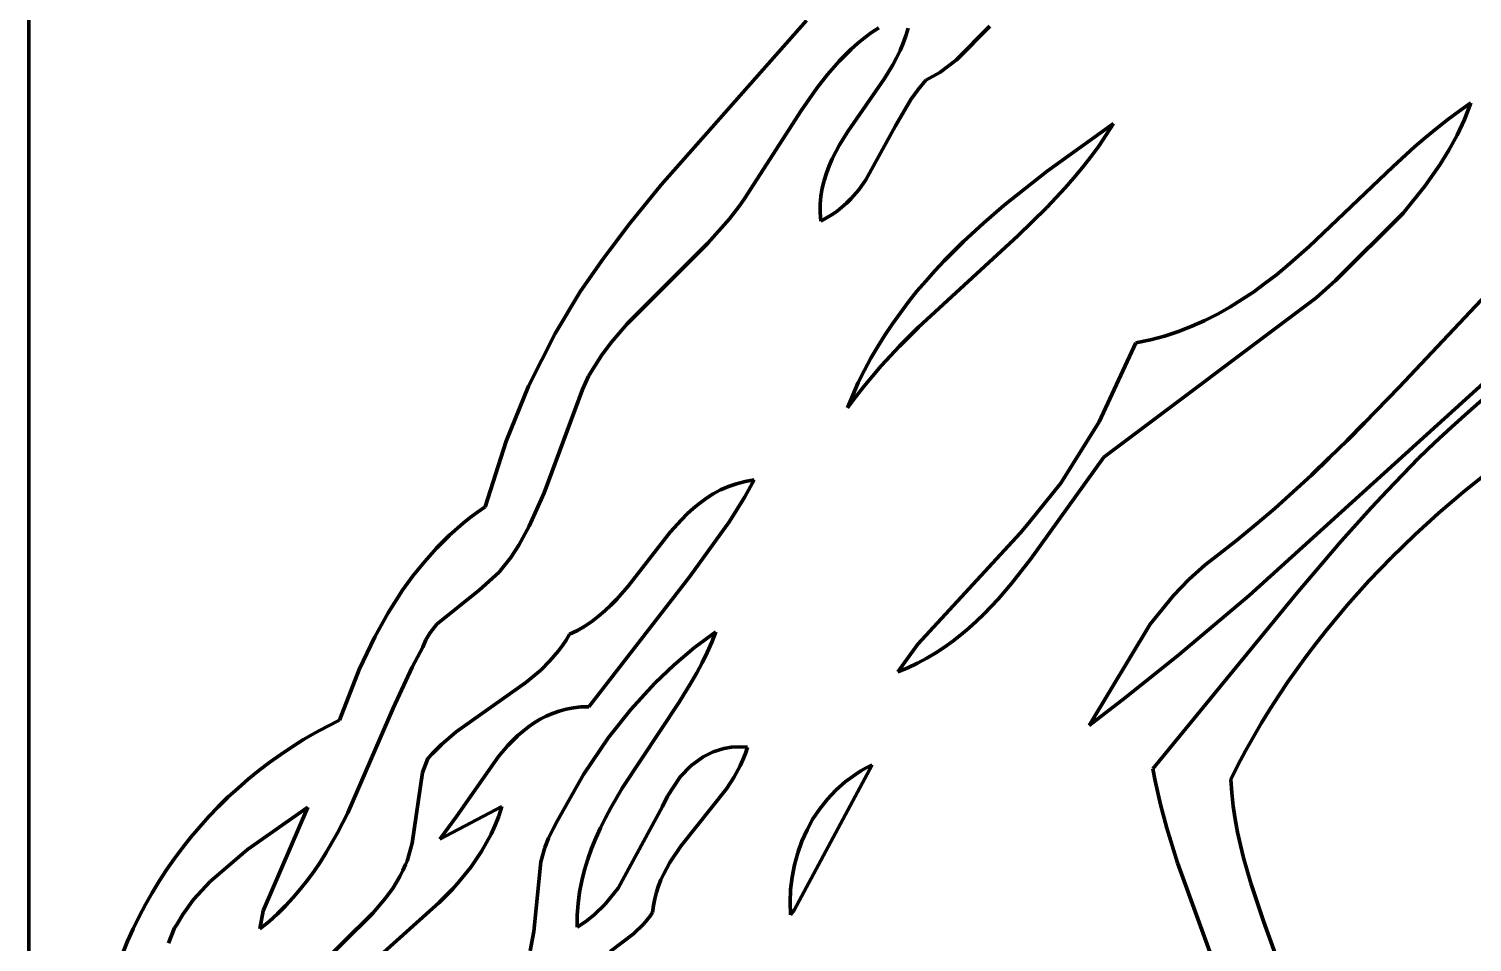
# Model space of a CAD drawing. Header units: millimetres. Extents: x 0 to 8.4, y 0 to 11.8.
# Drawn here: x 0 to 1.519, y 8.649 to 9.61 of the extents above; entities that cross this region are included whole.
import ezdxf

# ---------------------------------------------------------------- set-up
doc = ezdxf.new("R2010")
doc.units = ezdxf.units.MM
doc.layers.add('color#010101ff', color=7, linetype='CONTINUOUS', lineweight=100)
doc.layers.add('color#ffffffff', color=7, linetype='CONTINUOUS', lineweight=100)

msp = doc.modelspace()

# ---------------------------------------------------------------- linework, layer by layer
at = {"layer": 'color#010101ff'}
for p, q in [((0.6655, 9.4458), (0.8183, 9.6187)), ((0.8793, 9.6004), (0.8723, 9.5947)), ((0.8867, 9.6059), (0.8793, 9.6004)), ((0.8943, 9.611), (0.8867, 9.6059)), ((0.92, 9.5946), (0.9228, 9.6025)), ((0.9228, 9.6025), (0.9251, 9.6107)), ((1.011, 9.6126), (0.9762, 9.5772)), ((0.8654, 9.5886), (0.8589, 9.5823)), ((0.8723, 9.5947), (0.8654, 9.5886)), ((0.9131, 9.5794), (0.9167, 9.5869)), ((0.9167, 9.5869), (0.92, 9.5946)), ((0.8525, 9.5757), (0.8404, 9.5619)), ((0.8589, 9.5823), (0.8525, 9.5757)), ((0.9005, 9.5576), (0.9092, 9.572)), ((0.9092, 9.572), (0.9131, 9.5794)), ((0.9762, 9.5772), (0.9585, 9.564)), ((0.8404, 9.5619), (0.829, 9.5473)), ((0.8618, 9.5019), (0.9005, 9.5576)), ((0.9439, 9.5557), (0.9356, 9.5459)), ((0.9585, 9.564), (0.9439, 9.5557)), ((0.829, 9.5473), (0.813, 9.5244)), ((0.9356, 9.5459), (0.9281, 9.5355)), ((0.813, 9.5244), (0.7525, 9.4305)), ((0.9281, 9.5355), (0.9119, 9.5076)), ((1.493, 9.5144), (1.505, 9.5233)), ((1.505, 9.5233), (1.5173, 9.5318)), ((1.5173, 9.5318), (1.5105, 9.5146)), ((0.9119, 9.5076), (0.8807, 9.4508)), ((1.0716, 9.4601), (1.1414, 9.5103)), ((1.1414, 9.5103), (1.1337, 9.4982)), ((1.4811, 9.5051), (1.493, 9.5144)), ((1.5105, 9.5146), (1.5028, 9.4981)), ((0.853, 9.4877), (0.8618, 9.5019)), ((1.1337, 9.4982), (1.1257, 9.4865)), ((1.4581, 9.4855), (1.4695, 9.4954)), ((1.4695, 9.4954), (1.4811, 9.5051)), ((1.5028, 9.4981), (1.4941, 9.4821)), ((0.8454, 9.4732), (0.8491, 9.4805)), ((0.8491, 9.4805), (0.853, 9.4877)), ((1.1257, 9.4865), (1.1173, 9.4751)), ((1.4357, 9.465), (1.4581, 9.4855)), ((1.4941, 9.4821), (1.4846, 9.4666)), ((0.8392, 9.458), (0.8421, 9.4657)), ((0.8421, 9.4657), (0.8454, 9.4732)), ((1.1086, 9.464), (1.0996, 9.4531)), ((1.1173, 9.4751), (1.1086, 9.464)), ((1.3473, 9.3806), (1.4357, 9.465)), ((1.4846, 9.4666), (1.469, 9.4443)), ((0.8349, 9.4421), (0.8368, 9.4502)), ((0.8368, 9.4502), (0.8392, 9.458)), ((0.8807, 9.4508), (0.8732, 9.4405)), ((1.0264, 9.4243), (1.0716, 9.4601)), ((1.0996, 9.4531), (1.0904, 9.4424)), ((0.632, 9.4045), (0.6655, 9.4458)), ((0.8328, 9.4253), (0.8335, 9.4338)), ((0.8335, 9.4338), (0.8349, 9.4421)), ((0.8732, 9.4405), (0.8649, 9.4309)), ((1.0904, 9.4424), (1.0711, 9.4218)), ((1.469, 9.4443), (1.446, 9.416)), ((0.7476, 9.4235), (0.7372, 9.4098)), ((0.7525, 9.4305), (0.7476, 9.4235)), ((0.8327, 9.4166), (0.8328, 9.4253)), ((0.8333, 9.4075), (0.8327, 9.4166)), ((0.8505, 9.4181), (0.8451, 9.4143)), ((0.8556, 9.4221), (0.8505, 9.4181)), ((0.8604, 9.4264), (0.8556, 9.4221)), ((0.8649, 9.4309), (0.8604, 9.4264)), ((1.0045, 9.4054), (1.0264, 9.4243)), ((1.0711, 9.4218), (1.0408, 9.392)), ((1.446, 9.416), (1.3748, 9.3449)), ((0.6106, 9.3762), (0.632, 9.4045)), ((0.7372, 9.4098), (0.7145, 9.3841)), ((0.8394, 9.4108), (0.8333, 9.4075)), ((0.8451, 9.4143), (0.8394, 9.4108)), ((0.9834, 9.3859), (1.0045, 9.4054)), ((1.0408, 9.392), (0.9362, 9.2959)), ((0.9631, 9.3656), (0.9834, 9.3859)), ((0.6043, 9.3679), (0.6106, 9.3762)), ((0.7145, 9.3841), (0.6294, 9.2993)), ((1.3245, 9.3607), (1.3473, 9.3806)), ((1.4418, 9.2327), (1.5855, 9.3852)), ((0.5806, 9.3338), (0.6043, 9.3679)), ((0.9438, 9.3444), (0.9533, 9.3551)), ((0.9533, 9.3551), (0.9631, 9.3656)), ((1.3128, 9.3511), (1.3245, 9.3607)), ((0.9345, 9.3336), (0.9438, 9.3444)), ((1.2888, 9.3332), (1.3009, 9.342)), ((1.3009, 9.342), (1.3128, 9.3511)), ((1.3748, 9.3449), (1.3546, 9.3266)), ((0.5538, 9.2893), (0.5806, 9.3338)), ((0.9256, 9.3224), (0.9345, 9.3336)), ((1.3546, 9.3266), (1.1312, 9.1591)), ((1.2638, 9.317), (1.2765, 9.3248)), ((1.2765, 9.3248), (1.2888, 9.3332)), ((0.9087, 9.2995), (0.917, 9.3111)), ((0.917, 9.3111), (0.9256, 9.3224)), ((1.2375, 9.3029), (1.2508, 9.3097)), ((1.2508, 9.3097), (1.2638, 9.317)), ((0.6294, 9.2993), (0.6128, 9.2798)), ((0.9007, 9.2876), (0.9087, 9.2995)), ((0.9362, 9.2959), (0.9162, 9.2759)), ((1.2097, 9.2913), (1.2238, 9.2968)), ((1.2238, 9.2968), (1.2375, 9.3029)), ((1.6056, 9.3049), (1.284, 9.0135)), ((0.5259, 9.2336), (0.5538, 9.2893)), ((0.6128, 9.2798), (0.6026, 9.266)), ((0.8932, 9.2755), (0.9007, 9.2876)), ((1.1261, 9.1962), (1.1647, 9.2793)), ((1.1647, 9.2793), (1.1801, 9.2825)), ((1.1801, 9.2825), (1.1951, 9.2865)), ((1.1951, 9.2865), (1.2097, 9.2913)), ((0.6026, 9.266), (0.5933, 9.2516)), ((0.886, 9.2631), (0.8932, 9.2755)), ((0.9162, 9.2759), (0.8969, 9.2551)), ((0.5933, 9.2516), (0.589, 9.2441)), ((0.8728, 9.2375), (0.8792, 9.2505)), ((0.8792, 9.2505), (0.886, 9.2631)), ((0.8969, 9.2551), (0.8876, 9.2444)), ((0.5023, 9.1759), (0.5259, 9.2336)), ((0.589, 9.2441), (0.5824, 9.2302)), ((0.8669, 9.2243), (0.8728, 9.2375)), ((0.8876, 9.2444), (0.8786, 9.2335)), ((0.5824, 9.2302), (0.5421, 9.1216)), ((0.8615, 9.2108), (0.8669, 9.2243)), ((0.8699, 9.2223), (0.8615, 9.2108)), ((0.8786, 9.2335), (0.8699, 9.2223)), ((1.4055, 9.1951), (1.4418, 9.2327)), ((1.5145, 9.2065), (1.5325, 9.2221)), ((1.4968, 9.1906), (1.5145, 9.2065)), ((1.0858, 9.1316), (1.1261, 9.1962)), ((1.387, 9.1765), (1.4055, 9.1951)), ((1.4795, 9.1744), (1.4968, 9.1906)), ((0.48, 9.1067), (0.5023, 9.1759)), ((1.3684, 9.1582), (1.387, 9.1765)), ((1.4624, 9.1578), (1.4795, 9.1744)), ((1.1312, 9.1591), (1.0543, 9.0521)), ((1.3495, 9.1401), (1.3684, 9.1582)), ((1.4456, 9.1409), (1.4624, 9.1578)), ((1.536, 9.1435), (1.5094, 9.1222)), ((0.7279, 9.1245), (0.7361, 9.128)), ((0.7361, 9.128), (0.7446, 9.131)), ((0.7446, 9.131), (0.7537, 9.1333)), ((0.7633, 9.135), (0.7534, 9.1171)), ((0.7537, 9.1333), (0.7633, 9.135)), ((1.0522, 9.09), (1.0858, 9.1316)), ((1.3304, 9.1224), (1.3495, 9.1401)), ((1.4291, 9.1237), (1.4456, 9.1409)), ((0.5421, 9.1216), (0.5266, 9.0864)), ((0.7059, 9.1107), (0.7129, 9.1158)), ((0.7129, 9.1158), (0.7202, 9.1204)), ((0.7202, 9.1204), (0.7279, 9.1245)), ((0.7534, 9.1171), (0.7374, 9.0912)), ((1.3109, 9.105), (1.3304, 9.1224)), ((1.4128, 9.1062), (1.4291, 9.1237)), ((1.5094, 9.1222), (1.4834, 9.1001)), ((0.4644, 9.0954), (0.4721, 9.1012)), ((0.4721, 9.1012), (0.48, 9.1067)), ((0.6866, 9.0932), (0.6928, 9.0994)), ((0.6928, 9.0994), (0.6992, 9.1052)), ((0.6992, 9.1052), (0.7059, 9.1107)), ((1.2911, 9.088), (1.3109, 9.105)), ((1.3809, 9.0706), (1.4128, 9.1062)), ((1.4834, 9.1001), (1.4582, 9.0771)), ((0.4426, 9.0768), (0.4569, 9.0894)), ((0.4569, 9.0894), (0.4644, 9.0954)), ((0.5266, 9.0864), (0.5155, 9.0663)), ((0.6749, 9.08), (0.6866, 9.0932)), ((0.7374, 9.0912), (0.6956, 9.0335)), ((1.043, 9.0789), (1.0522, 9.09)), ((1.2709, 9.0714), (1.2911, 9.088)), ((0.4291, 9.0634), (0.4426, 9.0768)), ((0.6305, 9.0232), (0.6749, 9.08)), ((0.9353, 8.9623), (1.043, 9.0789)), ((1.2502, 9.0553), (1.2709, 9.0714)), ((1.3342, 9.0159), (1.3809, 9.0706)), ((1.4582, 9.0771), (1.4337, 9.0533)), ((0.4165, 9.0493), (0.4291, 9.0634)), ((0.507, 9.0534), (0.4975, 9.041)), ((0.5155, 9.0663), (0.507, 9.0534)), ((1.0543, 9.0521), (1.0341, 9.0262)), ((1.2378, 9.0457), (1.2502, 9.0553)), ((1.4337, 9.0533), (1.41, 9.0287)), ((0.4045, 9.0345), (0.4165, 9.0493)), ((0.4949, 9.0379), (0.4737, 9.0189)), ((0.4975, 9.041), (0.4949, 9.0379)), ((1.2204, 9.0302), (1.2378, 9.0457)), ((0.3933, 9.0191), (0.4045, 9.0345)), ((0.6956, 9.0335), (0.5893, 8.8964)), ((0.6187, 9.0097), (0.6305, 9.0232)), ((1.0341, 9.0262), (1.0198, 9.0096)), ((1.2043, 9.0135), (1.2204, 9.0302)), ((1.41, 9.0287), (1.3872, 9.0032)), ((0.3779, 8.995), (0.3933, 9.0191)), ((0.4737, 9.0189), (0.4292, 8.9833)), ((0.6125, 9.0033), (0.6187, 9.0097)), ((1.0198, 9.0096), (1.0049, 8.9939)), ((1.1799, 8.9833), (1.2043, 9.0135)), ((1.1828, 8.8311), (1.3342, 9.0159)), ((1.284, 9.0135), (1.2104, 8.9512)), ((0.3639, 8.97), (0.3779, 8.995)), ((0.5923, 8.9861), (0.5993, 8.9915)), ((0.5993, 8.9915), (0.6061, 8.9972)), ((0.6061, 8.9972), (0.6125, 9.0033)), ((1.0049, 8.9939), (0.9971, 8.9864)), ((1.3872, 9.0032), (1.3654, 8.977)), ((0.4292, 8.9833), (0.4219, 8.9738)), ((0.569, 8.9727), (0.5772, 8.9766)), ((0.5772, 8.9766), (0.5849, 8.9811)), ((0.5849, 8.9811), (0.5923, 8.9861)), ((0.989, 8.9791), (0.9808, 8.9721)), ((0.9971, 8.9864), (0.989, 8.9791)), ((1.1156, 8.8767), (1.1799, 8.9833)), ((1.3654, 8.977), (1.3548, 8.9637)), ((0.3474, 8.9354), (0.3639, 8.97)), ((0.4178, 8.9667), (0.4144, 8.9589)), ((0.4219, 8.9738), (0.4178, 8.9667)), ((0.5573, 8.9551), (0.5614, 8.9607)), ((0.5614, 8.9607), (0.5653, 8.9665)), ((0.5653, 8.9665), (0.569, 8.9727)), ((0.7004, 8.9586), (0.723, 8.9753)), ((0.7186, 8.9643), (0.7137, 8.9534)), ((0.723, 8.9753), (0.7186, 8.9643)), ((0.9144, 8.9329), (0.9353, 8.9623)), ((0.9722, 8.9654), (0.9634, 8.9591)), ((0.9808, 8.9721), (0.9722, 8.9654)), ((1.3548, 8.9637), (1.3446, 8.9501)), ((0.4144, 8.9589), (0.4034, 8.9381)), ((0.5483, 8.9447), (0.5573, 8.9551)), ((0.6789, 8.9405), (0.7004, 8.9586)), ((0.7137, 8.9534), (0.7084, 8.9427)), ((0.9448, 8.9474), (0.9351, 8.9422)), ((0.9543, 8.9531), (0.9448, 8.9474)), ((0.9634, 8.9591), (0.9543, 8.9531)), ((1.2104, 8.9512), (1.154, 8.906)), ((1.3446, 8.9501), (1.3345, 8.9363)), ((0.3267, 8.8821), (0.3474, 8.9354)), ((0.4034, 8.9381), (0.3834, 8.8948)), ((0.523, 8.9217), (0.5386, 8.935)), ((0.5386, 8.935), (0.5483, 8.9447)), ((0.6586, 8.921), (0.6789, 8.9405)), ((0.7028, 8.9321), (0.6968, 8.9217)), ((0.7084, 8.9427), (0.7028, 8.9321)), ((0.9249, 8.9373), (0.9144, 8.9329)), ((0.9351, 8.9422), (0.9249, 8.9373)), ((1.3345, 8.9363), (1.3248, 8.9224)), ((0.4497, 8.8699), (0.523, 8.9217)), ((0.6333, 8.8933), (0.6586, 8.921)), ((0.6968, 8.9217), (0.6843, 8.9012)), ((1.3248, 8.9224), (1.3153, 8.9083)), ((0.6843, 8.9012), (0.6243, 8.8106)), ((1.154, 8.906), (1.1156, 8.8767)), ((1.3153, 8.9083), (1.3061, 8.894)), ((0.3834, 8.8948), (0.3356, 8.7847)), ((0.5444, 8.8864), (0.5379, 8.8831)), ((0.5511, 8.8893), (0.5444, 8.8864)), ((0.5581, 8.8918), (0.5511, 8.8893)), ((0.5654, 8.8937), (0.5581, 8.8918)), ((0.573, 8.8952), (0.5654, 8.8937)), ((0.581, 8.8961), (0.573, 8.8952)), ((0.5893, 8.8964), (0.581, 8.8961)), ((0.61, 8.8638), (0.6333, 8.8933)), ((1.3061, 8.894), (1.2972, 8.8795)), ((0.3014, 8.8689), (0.3139, 8.8757)), ((0.3139, 8.8757), (0.3267, 8.8821)), ((0.4341, 8.8566), (0.4497, 8.8699)), ((0.52, 8.8707), (0.5145, 8.8659)), ((0.5258, 8.8752), (0.52, 8.8707)), ((0.5317, 8.8793), (0.5258, 8.8752)), ((0.5379, 8.8831), (0.5317, 8.8793)), ((1.2972, 8.8795), (1.2886, 8.8648)), ((0.265, 8.8462), (0.2769, 8.8542)), ((0.2769, 8.8542), (0.289, 8.8617)), ((0.289, 8.8617), (0.3014, 8.8689)), ((0.4244, 8.8468), (0.4341, 8.8566)), ((0.504, 8.8554), (0.4942, 8.844)), ((0.5092, 8.8608), (0.504, 8.8554)), ((0.5145, 8.8659), (0.5092, 8.8608)), ((0.5836, 8.8249), (0.61, 8.8638)), ((0.7393, 8.8537), (0.7476, 8.8542)), ((0.7476, 8.8542), (0.7563, 8.8537)), ((1.2886, 8.8648), (1.2803, 8.85)), ((0.2534, 8.8379), (0.265, 8.8462)), ((0.4141, 8.8271), (0.4198, 8.8417)), ((0.4198, 8.8417), (0.4244, 8.8468)), ((0.4942, 8.844), (0.45, 8.7809)), ((0.6967, 8.8341), (0.7094, 8.8435)), ((0.7094, 8.8435), (0.7199, 8.8487)), ((0.7199, 8.8487), (0.7313, 8.8523)), ((0.7313, 8.8523), (0.7393, 8.8537)), ((0.7513, 8.8404), (0.7484, 8.834)), ((0.754, 8.847), (0.7513, 8.8404)), ((0.7563, 8.8537), (0.754, 8.847)), ((1.2803, 8.85), (1.2723, 8.835)), ((0.2309, 8.8201), (0.242, 8.8292)), ((0.242, 8.8292), (0.2534, 8.8379)), ((0.4035, 8.7527), (0.4141, 8.8271)), ((0.5558, 8.776), (0.5836, 8.8249)), ((0.6855, 8.8226), (0.6967, 8.8341)), ((0.7484, 8.834), (0.7417, 8.8218)), ((0.8873, 8.8351), (0.8052, 8.6822)), ((0.859, 8.8173), (0.8697, 8.8251)), ((0.8697, 8.8251), (0.8753, 8.8287)), ((0.8753, 8.8287), (0.8812, 8.832)), ((0.8812, 8.832), (0.8873, 8.8351)), ((1.1851, 8.8185), (1.1828, 8.8311)), ((1.2723, 8.835), (1.2647, 8.8198)), ((0.2095, 8.801), (0.2201, 8.8108)), ((0.2201, 8.8108), (0.2309, 8.8201)), ((0.6243, 8.8106), (0.6122, 8.79)), ((0.6719, 8.8023), (0.6855, 8.8226)), ((0.734, 8.8101), (0.6861, 8.7497)), ((0.7417, 8.8218), (0.734, 8.8101)), ((0.8403, 8.7992), (0.8492, 8.8086)), ((0.8492, 8.8086), (0.859, 8.8173)), ((1.1906, 8.7935), (1.1851, 8.8185)), ((1.2647, 8.8198), (1.2657, 8.8057)), ((0.1993, 8.791), (0.2095, 8.801)), ((0.6666, 8.7912), (0.6719, 8.8023)), ((0.8322, 8.789), (0.8403, 8.7992)), ((1.1973, 8.7687), (1.1906, 8.7935)), ((1.2657, 8.8057), (1.2673, 8.7918)), ((0.1798, 8.7701), (0.1894, 8.7807)), ((0.1894, 8.7807), (0.1993, 8.791)), ((0.2935, 8.7906), (0.23, 8.7459)), ((0.2467, 8.6816), (0.2935, 8.7906)), ((0.3356, 8.7847), (0.3247, 8.7635)), ((0.4323, 8.757), (0.4977, 8.7912)), ((0.45, 8.7809), (0.4323, 8.757)), ((0.4944, 8.7812), (0.4906, 8.7716)), ((0.4977, 8.7912), (0.4944, 8.7812)), ((0.6066, 8.7795), (0.6014, 8.7689)), ((0.6122, 8.79), (0.6066, 8.7795)), ((0.62, 8.7052), (0.6666, 8.7912)), ((0.8188, 8.7668), (0.8251, 8.7782)), ((0.8251, 8.7782), (0.8322, 8.789)), ((1.2673, 8.7918), (1.2694, 8.778)), ((1.2694, 8.778), (1.2719, 8.7643)), ((0.1705, 8.7591), (0.1798, 8.7701)), ((0.3247, 8.7635), (0.3129, 8.743)), ((0.4906, 8.7716), (0.4863, 8.7623)), ((0.5467, 8.7581), (0.5516, 8.7677)), ((0.5516, 8.7677), (0.5558, 8.776)), ((0.6014, 8.7689), (0.5965, 8.7581)), ((0.8135, 8.7549), (0.8188, 8.7668)), ((1.2088, 8.732), (1.1973, 8.7687)), ((1.2719, 8.7643), (1.2748, 8.7507)), ((0.1531, 8.7365), (0.1616, 8.7479)), ((0.1616, 8.7479), (0.1705, 8.7591)), ((0.3979, 8.7338), (0.4035, 8.7527)), ((0.4817, 8.7533), (0.4766, 8.7446)), ((0.4863, 8.7623), (0.4817, 8.7533)), ((0.5388, 8.7332), (0.5429, 8.7483)), ((0.5429, 8.7483), (0.5467, 8.7581)), ((0.5965, 8.7581), (0.5921, 8.7472)), ((0.6861, 8.7497), (0.6746, 8.7325)), ((0.8091, 8.7426), (0.8135, 8.7549)), ((1.2748, 8.7507), (1.2781, 8.7372)), ((0.1449, 8.7247), (0.1531, 8.7365)), ((0.23, 8.7459), (0.1906, 8.7124)), ((0.3067, 8.733), (0.3001, 8.7233)), ((0.3129, 8.743), (0.3067, 8.733)), ((0.3963, 8.7302), (0.3979, 8.7338)), ((0.4711, 8.7361), (0.4653, 8.728)), ((0.4766, 8.7446), (0.4711, 8.7361)), ((0.5313, 8.6599), (0.5388, 8.7332)), ((0.5881, 8.736), (0.5847, 8.7247)), ((0.5921, 8.7472), (0.5881, 8.736)), ((0.6746, 8.7325), (0.668, 8.7205)), ((0.8056, 8.73), (0.8091, 8.7426)), ((1.2781, 8.7372), (1.2858, 8.7105)), ((0.137, 8.7128), (0.1449, 8.7247)), ((0.3001, 8.7233), (0.2931, 8.7137)), ((0.3832, 8.7058), (0.3903, 8.7176)), ((0.3903, 8.7176), (0.3934, 8.7238)), ((0.3934, 8.7238), (0.3963, 8.7302)), ((0.4591, 8.7201), (0.4527, 8.7123)), ((0.4653, 8.728), (0.4591, 8.7201)), ((0.5847, 8.7247), (0.5818, 8.7131)), ((0.668, 8.7205), (0.6651, 8.7142)), ((0.8031, 8.717), (0.8056, 8.73)), ((1.2659, 8.5744), (1.2088, 8.732)), ((0.1296, 8.7006), (0.137, 8.7128)), ((0.1906, 8.7124), (0.1734, 8.6933)), ((0.2859, 8.7045), (0.2782, 8.6955)), ((0.2931, 8.7137), (0.2859, 8.7045)), ((0.3752, 8.6947), (0.3832, 8.7058)), ((0.446, 8.7048), (0.4319, 8.6903)), ((0.4527, 8.7123), (0.446, 8.7048)), ((0.5818, 8.7131), (0.5795, 8.7013)), ((0.6063, 8.6886), (0.62, 8.7052)), ((0.6626, 8.7077), (0.6604, 8.7011)), ((0.6651, 8.7142), (0.6626, 8.7077)), ((0.801, 8.6906), (0.8016, 8.7039)), ((0.8016, 8.7039), (0.8031, 8.717)), ((1.2858, 8.7105), (1.299, 8.6707)), ((0.1159, 8.6755), (0.1226, 8.6881)), ((0.1226, 8.6881), (0.1296, 8.7006)), ((0.1734, 8.6933), (0.1619, 8.6777)), ((0.2701, 8.6868), (0.2616, 8.6784)), ((0.2782, 8.6955), (0.2701, 8.6868)), ((0.362, 8.679), (0.3752, 8.6947)), ((0.4319, 8.6903), (0.363, 8.6285)), ((0.5779, 8.6892), (0.577, 8.6769)), ((0.5795, 8.7013), (0.5779, 8.6892)), ((0.5947, 8.6773), (0.6063, 8.6886)), ((0.6572, 8.6871), (0.6562, 8.6798)), ((0.6586, 8.6942), (0.6572, 8.6871)), ((0.6604, 8.7011), (0.6586, 8.6942)), ((0.8014, 8.6773), (0.801, 8.6906)), ((0.1097, 8.6626), (0.1159, 8.6755)), ((0.1619, 8.6777), (0.1552, 8.6666)), ((0.2432, 8.6627), (0.2467, 8.6816)), ((0.2616, 8.6784), (0.2527, 8.6704)), ((0.2983, 8.6161), (0.362, 8.679)), ((0.577, 8.6769), (0.5768, 8.6642)), ((0.5861, 8.6704), (0.5947, 8.6773)), ((0.6533, 8.6757), (0.647, 8.6679)), ((0.6562, 8.6798), (0.6533, 8.6757)), ((0.8052, 8.6822), (0.8014, 8.6773)), ((0.1039, 8.6495), (0.1097, 8.6626)), ((0.1534, 8.6635), (0.147, 8.6476)), ((0.1552, 8.6666), (0.1534, 8.6635)), ((0.2527, 8.6704), (0.2432, 8.6627)), ((0.5274, 8.6394), (0.5313, 8.6599)), ((0.5768, 8.6642), (0.5861, 8.6704)), ((0.6362, 8.6573), (0.6118, 8.6387)), ((0.647, 8.6679), (0.6362, 8.6573)), ((1.299, 8.6707), (1.3421, 8.5523)), ((0.0985, 8.6363), (0.1039, 8.6495))]:
    msp.add_line(p, q, dxfattribs=at)
at = {"layer": 'color#ffffffff'}
for p, q in [((0, 0), (0, 11.8056)), ((0.8183, 9.6187), (0.6655, 9.4458)), ((0.8723, 9.5947), (0.8793, 9.6004)), ((0.8793, 9.6004), (0.8867, 9.6059)), ((0.8867, 9.6059), (0.8943, 9.611)), ((0.9228, 9.6025), (0.92, 9.5946)), ((0.9251, 9.6107), (0.9228, 9.6025)), ((0.9762, 9.5772), (1.011, 9.6126)), ((0.8589, 9.5823), (0.8654, 9.5886)), ((0.8654, 9.5886), (0.8723, 9.5947)), ((0.9167, 9.5869), (0.9131, 9.5794)), ((0.92, 9.5946), (0.9167, 9.5869)), ((0.8404, 9.5619), (0.8525, 9.5757)), ((0.8525, 9.5757), (0.8589, 9.5823)), ((0.9092, 9.572), (0.9005, 9.5576)), ((0.9131, 9.5794), (0.9092, 9.572)), ((0.9585, 9.564), (0.9762, 9.5772)), ((0.829, 9.5473), (0.8404, 9.5619)), ((0.9005, 9.5576), (0.8618, 9.5019)), ((0.9356, 9.5459), (0.9439, 9.5557)), ((0.9439, 9.5557), (0.9585, 9.564)), ((0.813, 9.5244), (0.829, 9.5473)), ((0.9281, 9.5355), (0.9356, 9.5459)), ((0.7525, 9.4305), (0.813, 9.5244)), ((0.9119, 9.5076), (0.9281, 9.5355)), ((1.505, 9.5233), (1.493, 9.5144)), ((1.5173, 9.5318), (1.505, 9.5233)), ((1.5105, 9.5146), (1.5173, 9.5318)), ((0.8807, 9.4508), (0.9119, 9.5076)), ((1.1414, 9.5103), (1.0716, 9.4601)), ((1.1337, 9.4982), (1.1414, 9.5103)), ((1.493, 9.5144), (1.4811, 9.5051)), ((1.5028, 9.4981), (1.5105, 9.5146)), ((0.8618, 9.5019), (0.853, 9.4877)), ((1.1257, 9.4865), (1.1337, 9.4982)), ((1.4695, 9.4954), (1.4581, 9.4855)), ((1.4811, 9.5051), (1.4695, 9.4954)), ((1.4941, 9.4821), (1.5028, 9.4981)), ((0.8491, 9.4805), (0.8454, 9.4732)), ((0.853, 9.4877), (0.8491, 9.4805)), ((1.1173, 9.4751), (1.1257, 9.4865)), ((1.4581, 9.4855), (1.4357, 9.465)), ((1.4846, 9.4666), (1.4941, 9.4821)), ((0.8421, 9.4657), (0.8392, 9.458)), ((0.8454, 9.4732), (0.8421, 9.4657)), ((1.0996, 9.4531), (1.1086, 9.464)), ((1.1086, 9.464), (1.1173, 9.4751)), ((1.4357, 9.465), (1.3473, 9.3806)), ((1.469, 9.4443), (1.4846, 9.4666)), ((0.8368, 9.4502), (0.8349, 9.4421)), ((0.8392, 9.458), (0.8368, 9.4502)), ((0.8732, 9.4405), (0.8807, 9.4508)), ((1.0716, 9.4601), (1.0264, 9.4243)), ((1.0904, 9.4424), (1.0996, 9.4531)), ((0.6655, 9.4458), (0.632, 9.4045)), ((0.8335, 9.4338), (0.8328, 9.4253)), ((0.8349, 9.4421), (0.8335, 9.4338)), ((0.8649, 9.4309), (0.8732, 9.4405)), ((1.0711, 9.4218), (1.0904, 9.4424)), ((1.446, 9.416), (1.469, 9.4443)), ((0.7372, 9.4098), (0.7476, 9.4235)), ((0.7476, 9.4235), (0.7525, 9.4305)), ((0.8328, 9.4253), (0.8327, 9.4166)), ((0.8327, 9.4166), (0.8333, 9.4075)), ((0.8451, 9.4143), (0.8505, 9.4181)), ((0.8505, 9.4181), (0.8556, 9.4221)), ((0.8556, 9.4221), (0.8604, 9.4264)), ((0.8604, 9.4264), (0.8649, 9.4309)), ((1.0264, 9.4243), (1.0045, 9.4054)), ((1.0408, 9.392), (1.0711, 9.4218)), ((1.3748, 9.3449), (1.446, 9.416)), ((0.632, 9.4045), (0.6106, 9.3762)), ((0.7145, 9.3841), (0.7372, 9.4098)), ((0.8333, 9.4075), (0.8394, 9.4108)), ((0.8394, 9.4108), (0.8451, 9.4143)), ((1.0045, 9.4054), (0.9834, 9.3859)), ((0.9362, 9.2959), (1.0408, 9.392)), ((0.9834, 9.3859), (0.9631, 9.3656)), ((0.6106, 9.3762), (0.6043, 9.3679)), ((0.6294, 9.2993), (0.7145, 9.3841)), ((1.3473, 9.3806), (1.3245, 9.3607)), ((1.5855, 9.3852), (1.4418, 9.2327)), ((0.6043, 9.3679), (0.5806, 9.3338)), ((0.9533, 9.3551), (0.9438, 9.3444)), ((0.9631, 9.3656), (0.9533, 9.3551)), ((1.3245, 9.3607), (1.3128, 9.3511)), ((0.9438, 9.3444), (0.9345, 9.3336)), ((1.3009, 9.342), (1.2888, 9.3332)), ((1.3128, 9.3511), (1.3009, 9.342)), ((1.3546, 9.3266), (1.3748, 9.3449)), ((0.5806, 9.3338), (0.5538, 9.2893)), ((0.9345, 9.3336), (0.9256, 9.3224)), ((1.1312, 9.1591), (1.3546, 9.3266)), ((1.2765, 9.3248), (1.2638, 9.317)), ((1.2888, 9.3332), (1.2765, 9.3248)), ((0.917, 9.3111), (0.9087, 9.2995)), ((0.9256, 9.3224), (0.917, 9.3111)), ((1.2508, 9.3097), (1.2375, 9.3029)), ((1.2638, 9.317), (1.2508, 9.3097)), ((0.6128, 9.2798), (0.6294, 9.2993)), ((0.9087, 9.2995), (0.9007, 9.2876)), ((0.9162, 9.2759), (0.9362, 9.2959)), ((1.2238, 9.2968), (1.2097, 9.2913)), ((1.2375, 9.3029), (1.2238, 9.2968)), ((1.284, 9.0135), (1.6056, 9.3049)), ((0.5538, 9.2893), (0.5259, 9.2336)), ((0.6026, 9.266), (0.6128, 9.2798)), ((0.9007, 9.2876), (0.8932, 9.2755)), ((1.1647, 9.2793), (1.1261, 9.1962)), ((1.1801, 9.2825), (1.1647, 9.2793)), ((1.1951, 9.2865), (1.1801, 9.2825)), ((1.2097, 9.2913), (1.1951, 9.2865)), ((0.5933, 9.2516), (0.6026, 9.266)), ((0.8932, 9.2755), (0.886, 9.2631)), ((0.8969, 9.2551), (0.9162, 9.2759)), ((0.589, 9.2441), (0.5933, 9.2516)), ((0.8792, 9.2505), (0.8728, 9.2375)), ((0.886, 9.2631), (0.8792, 9.2505)), ((0.8876, 9.2444), (0.8969, 9.2551)), ((0.5259, 9.2336), (0.5023, 9.1759)), ((0.5824, 9.2302), (0.589, 9.2441)), ((0.8728, 9.2375), (0.8669, 9.2243)), ((0.8786, 9.2335), (0.8876, 9.2444)), ((0.5421, 9.1216), (0.5824, 9.2302)), ((0.8669, 9.2243), (0.8615, 9.2108)), ((0.8615, 9.2108), (0.8699, 9.2223)), ((0.8699, 9.2223), (0.8786, 9.2335)), ((1.4418, 9.2327), (1.4055, 9.1951)), ((1.5325, 9.2221), (1.5145, 9.2065)), ((1.5145, 9.2065), (1.4968, 9.1906)), ((1.1261, 9.1962), (1.0858, 9.1316)), ((1.4055, 9.1951), (1.387, 9.1765)), ((1.4968, 9.1906), (1.4795, 9.1744)), ((0.5023, 9.1759), (0.48, 9.1067)), ((1.387, 9.1765), (1.3684, 9.1582)), ((1.4795, 9.1744), (1.4624, 9.1578)), ((1.0543, 9.0521), (1.1312, 9.1591)), ((1.3684, 9.1582), (1.3495, 9.1401)), ((1.4624, 9.1578), (1.4456, 9.1409)), ((1.5094, 9.1222), (1.536, 9.1435)), ((0.7361, 9.128), (0.7279, 9.1245)), ((0.7446, 9.131), (0.7361, 9.128)), ((0.7537, 9.1333), (0.7446, 9.131)), ((0.7534, 9.1171), (0.7633, 9.135)), ((0.7633, 9.135), (0.7537, 9.1333)), ((1.0858, 9.1316), (1.0522, 9.09)), ((1.3495, 9.1401), (1.3304, 9.1224)), ((1.4456, 9.1409), (1.4291, 9.1237)), ((0.5266, 9.0864), (0.5421, 9.1216)), ((0.7129, 9.1158), (0.7059, 9.1107)), ((0.7202, 9.1204), (0.7129, 9.1158)), ((0.7279, 9.1245), (0.7202, 9.1204)), ((0.7374, 9.0912), (0.7534, 9.1171)), ((1.3304, 9.1224), (1.3109, 9.105)), ((1.4291, 9.1237), (1.4128, 9.1062)), ((1.4834, 9.1001), (1.5094, 9.1222)), ((0.4721, 9.1012), (0.4644, 9.0954)), ((0.48, 9.1067), (0.4721, 9.1012)), ((0.6928, 9.0994), (0.6866, 9.0932)), ((0.6992, 9.1052), (0.6928, 9.0994)), ((0.7059, 9.1107), (0.6992, 9.1052)), ((1.3109, 9.105), (1.2911, 9.088)), ((1.4128, 9.1062), (1.3809, 9.0706)), ((1.4582, 9.0771), (1.4834, 9.1001)), ((0.4569, 9.0894), (0.4426, 9.0768)), ((0.4644, 9.0954), (0.4569, 9.0894)), ((0.5155, 9.0663), (0.5266, 9.0864)), ((0.6866, 9.0932), (0.6749, 9.08)), ((0.6956, 9.0335), (0.7374, 9.0912)), ((1.0522, 9.09), (1.043, 9.0789)), ((1.2911, 9.088), (1.2709, 9.0714)), ((0.4426, 9.0768), (0.4291, 9.0634)), ((0.6749, 9.08), (0.6305, 9.0232)), ((1.043, 9.0789), (0.9353, 8.9623)), ((1.2709, 9.0714), (1.2502, 9.0553)), ((1.3809, 9.0706), (1.3342, 9.0159)), ((1.4337, 9.0533), (1.4582, 9.0771)), ((0.4291, 9.0634), (0.4165, 9.0493)), ((0.4975, 9.041), (0.507, 9.0534)), ((0.507, 9.0534), (0.5155, 9.0663)), ((1.0341, 9.0262), (1.0543, 9.0521)), ((1.2502, 9.0553), (1.2378, 9.0457)), ((1.41, 9.0287), (1.4337, 9.0533)), ((0.4165, 9.0493), (0.4045, 9.0345)), ((0.4737, 9.0189), (0.4949, 9.0379)), ((0.4949, 9.0379), (0.4975, 9.041)), ((1.2378, 9.0457), (1.2204, 9.0302)), ((0.4045, 9.0345), (0.3933, 9.0191)), ((0.5893, 8.8964), (0.6956, 9.0335)), ((0.6305, 9.0232), (0.6187, 9.0097)), ((1.0198, 9.0096), (1.0341, 9.0262)), ((1.2204, 9.0302), (1.2043, 9.0135)), ((1.3872, 9.0032), (1.41, 9.0287)), ((0.3933, 9.0191), (0.3779, 8.995)), ((0.4292, 8.9833), (0.4737, 9.0189)), ((0.6187, 9.0097), (0.6125, 9.0033)), ((1.0049, 8.9939), (1.0198, 9.0096)), ((1.2043, 9.0135), (1.1799, 8.9833)), ((1.3342, 9.0159), (1.1828, 8.8311)), ((1.2104, 8.9512), (1.284, 9.0135)), ((0.3779, 8.995), (0.3639, 8.97)), ((0.5993, 8.9915), (0.5923, 8.9861)), ((0.6061, 8.9972), (0.5993, 8.9915)), ((0.6125, 9.0033), (0.6061, 8.9972)), ((0.9971, 8.9864), (1.0049, 8.9939)), ((1.3654, 8.977), (1.3872, 9.0032)), ((0.4219, 8.9738), (0.4292, 8.9833)), ((0.5772, 8.9766), (0.569, 8.9727)), ((0.5849, 8.9811), (0.5772, 8.9766)), ((0.5923, 8.9861), (0.5849, 8.9811)), ((0.9808, 8.9721), (0.989, 8.9791)), ((0.989, 8.9791), (0.9971, 8.9864)), ((1.1799, 8.9833), (1.1156, 8.8767)), ((1.3548, 8.9637), (1.3654, 8.977)), ((0.3639, 8.97), (0.3474, 8.9354)), ((0.4144, 8.9589), (0.4178, 8.9667)), ((0.4178, 8.9667), (0.4219, 8.9738)), ((0.5614, 8.9607), (0.5573, 8.9551)), ((0.5653, 8.9665), (0.5614, 8.9607)), ((0.569, 8.9727), (0.5653, 8.9665)), ((0.723, 8.9753), (0.7004, 8.9586)), ((0.7137, 8.9534), (0.7186, 8.9643)), ((0.7186, 8.9643), (0.723, 8.9753)), ((0.9353, 8.9623), (0.9144, 8.9329)), ((0.9634, 8.9591), (0.9722, 8.9654)), ((0.9722, 8.9654), (0.9808, 8.9721)), ((1.3446, 8.9501), (1.3548, 8.9637)), ((0.4034, 8.9381), (0.4144, 8.9589)), ((0.5573, 8.9551), (0.5483, 8.9447)), ((0.7004, 8.9586), (0.6789, 8.9405)), ((0.7084, 8.9427), (0.7137, 8.9534)), ((0.9351, 8.9422), (0.9448, 8.9474)), ((0.9448, 8.9474), (0.9543, 8.9531)), ((0.9543, 8.9531), (0.9634, 8.9591)), ((1.154, 8.906), (1.2104, 8.9512)), ((1.3345, 8.9363), (1.3446, 8.9501)), ((0.3474, 8.9354), (0.3267, 8.8821)), ((0.3834, 8.8948), (0.4034, 8.9381)), ((0.5386, 8.935), (0.523, 8.9217)), ((0.5483, 8.9447), (0.5386, 8.935)), ((0.6789, 8.9405), (0.6586, 8.921)), ((0.6968, 8.9217), (0.7028, 8.9321)), ((0.7028, 8.9321), (0.7084, 8.9427)), ((0.9144, 8.9329), (0.9249, 8.9373)), ((0.9249, 8.9373), (0.9351, 8.9422)), ((1.3248, 8.9224), (1.3345, 8.9363)), ((0.523, 8.9217), (0.4497, 8.8699)), ((0.6586, 8.921), (0.6333, 8.8933)), ((0.6843, 8.9012), (0.6968, 8.9217)), ((1.3153, 8.9083), (1.3248, 8.9224)), ((0.6243, 8.8106), (0.6843, 8.9012)), ((1.1156, 8.8767), (1.154, 8.906)), ((1.3061, 8.894), (1.3153, 8.9083)), ((0.3356, 8.7847), (0.3834, 8.8948)), ((0.5379, 8.8831), (0.5444, 8.8864)), ((0.5444, 8.8864), (0.5511, 8.8893)), ((0.5511, 8.8893), (0.5581, 8.8918)), ((0.5581, 8.8918), (0.5654, 8.8937)), ((0.5654, 8.8937), (0.573, 8.8952)), ((0.573, 8.8952), (0.581, 8.8961)), ((0.581, 8.8961), (0.5893, 8.8964)), ((0.6333, 8.8933), (0.61, 8.8638)), ((1.2972, 8.8795), (1.3061, 8.894)), ((0.3139, 8.8757), (0.3014, 8.8689)), ((0.3267, 8.8821), (0.3139, 8.8757)), ((0.4497, 8.8699), (0.4341, 8.8566)), ((0.5145, 8.8659), (0.52, 8.8707)), ((0.52, 8.8707), (0.5258, 8.8752)), ((0.5258, 8.8752), (0.5317, 8.8793)), ((0.5317, 8.8793), (0.5379, 8.8831)), ((1.2886, 8.8648), (1.2972, 8.8795)), ((0.2769, 8.8542), (0.265, 8.8462)), ((0.289, 8.8617), (0.2769, 8.8542)), ((0.3014, 8.8689), (0.289, 8.8617)), ((0.4341, 8.8566), (0.4244, 8.8468)), ((0.4942, 8.844), (0.504, 8.8554)), ((0.504, 8.8554), (0.5092, 8.8608)), ((0.5092, 8.8608), (0.5145, 8.8659)), ((0.61, 8.8638), (0.5836, 8.8249)), ((0.7476, 8.8542), (0.7393, 8.8537)), ((0.7563, 8.8537), (0.7476, 8.8542)), ((1.2803, 8.85), (1.2886, 8.8648)), ((0.265, 8.8462), (0.2534, 8.8379)), ((0.4198, 8.8417), (0.4141, 8.8271)), ((0.4244, 8.8468), (0.4198, 8.8417)), ((0.45, 8.7809), (0.4942, 8.844)), ((0.7094, 8.8435), (0.6967, 8.8341)), ((0.7199, 8.8487), (0.7094, 8.8435)), ((0.7313, 8.8523), (0.7199, 8.8487)), ((0.7393, 8.8537), (0.7313, 8.8523)), ((0.7484, 8.834), (0.7513, 8.8404)), ((0.7513, 8.8404), (0.754, 8.847)), ((0.754, 8.847), (0.7563, 8.8537)), ((1.2723, 8.835), (1.2803, 8.85)), ((0.242, 8.8292), (0.2309, 8.8201)), ((0.2534, 8.8379), (0.242, 8.8292)), ((0.4141, 8.8271), (0.4035, 8.7527)), ((0.5836, 8.8249), (0.5558, 8.776)), ((0.6967, 8.8341), (0.6855, 8.8226)), ((0.7417, 8.8218), (0.7484, 8.834)), ((0.8052, 8.6822), (0.8873, 8.8351)), ((0.8697, 8.8251), (0.859, 8.8173)), ((0.8753, 8.8287), (0.8697, 8.8251)), ((0.8812, 8.832), (0.8753, 8.8287)), ((0.8873, 8.8351), (0.8812, 8.832)), ((1.1828, 8.8311), (1.1851, 8.8185)), ((1.2647, 8.8198), (1.2723, 8.835)), ((0.2201, 8.8108), (0.2095, 8.801)), ((0.2309, 8.8201), (0.2201, 8.8108)), ((0.6122, 8.79), (0.6243, 8.8106)), ((0.6855, 8.8226), (0.6719, 8.8023)), ((0.6861, 8.7497), (0.734, 8.8101)), ((0.734, 8.8101), (0.7417, 8.8218)), ((0.8492, 8.8086), (0.8403, 8.7992)), ((0.859, 8.8173), (0.8492, 8.8086)), ((1.1851, 8.8185), (1.1906, 8.7935)), ((1.2657, 8.8057), (1.2647, 8.8198)), ((0.2095, 8.801), (0.1993, 8.791)), ((0.6719, 8.8023), (0.6666, 8.7912)), ((0.8403, 8.7992), (0.8322, 8.789)), ((1.1906, 8.7935), (1.1973, 8.7687)), ((1.2673, 8.7918), (1.2657, 8.8057)), ((0.1894, 8.7807), (0.1798, 8.7701)), ((0.1993, 8.791), (0.1894, 8.7807)), ((0.23, 8.7459), (0.2935, 8.7906)), ((0.2935, 8.7906), (0.2467, 8.6816)), ((0.3247, 8.7635), (0.3356, 8.7847)), ((0.4977, 8.7912), (0.4323, 8.757)), ((0.4323, 8.757), (0.45, 8.7809)), ((0.4906, 8.7716), (0.4944, 8.7812)), ((0.4944, 8.7812), (0.4977, 8.7912)), ((0.6014, 8.7689), (0.6066, 8.7795)), ((0.6066, 8.7795), (0.6122, 8.79)), ((0.6666, 8.7912), (0.62, 8.7052)), ((0.8251, 8.7782), (0.8188, 8.7668)), ((0.8322, 8.789), (0.8251, 8.7782)), ((1.2694, 8.778), (1.2673, 8.7918)), ((1.2719, 8.7643), (1.2694, 8.778)), ((0.1798, 8.7701), (0.1705, 8.7591)), ((0.3129, 8.743), (0.3247, 8.7635)), ((0.4863, 8.7623), (0.4906, 8.7716)), ((0.5516, 8.7677), (0.5467, 8.7581)), ((0.5558, 8.776), (0.5516, 8.7677)), ((0.5965, 8.7581), (0.6014, 8.7689)), ((0.8188, 8.7668), (0.8135, 8.7549)), ((1.1973, 8.7687), (1.2088, 8.732)), ((1.2748, 8.7507), (1.2719, 8.7643)), ((0.1616, 8.7479), (0.1531, 8.7365)), ((0.1705, 8.7591), (0.1616, 8.7479)), ((0.4035, 8.7527), (0.3979, 8.7338)), ((0.4766, 8.7446), (0.4817, 8.7533)), ((0.4817, 8.7533), (0.4863, 8.7623)), ((0.5429, 8.7483), (0.5388, 8.7332)), ((0.5467, 8.7581), (0.5429, 8.7483)), ((0.5921, 8.7472), (0.5965, 8.7581)), ((0.6746, 8.7325), (0.6861, 8.7497)), ((0.8135, 8.7549), (0.8091, 8.7426)), ((1.2781, 8.7372), (1.2748, 8.7507)), ((0.1531, 8.7365), (0.1449, 8.7247)), ((0.1906, 8.7124), (0.23, 8.7459)), ((0.3001, 8.7233), (0.3067, 8.733)), ((0.3067, 8.733), (0.3129, 8.743)), ((0.3979, 8.7338), (0.3963, 8.7302)), ((0.4653, 8.728), (0.4711, 8.7361)), ((0.4711, 8.7361), (0.4766, 8.7446)), ((0.5388, 8.7332), (0.5313, 8.6599)), ((0.5847, 8.7247), (0.5881, 8.736)), ((0.5881, 8.736), (0.5921, 8.7472)), ((0.668, 8.7205), (0.6746, 8.7325)), ((0.8091, 8.7426), (0.8056, 8.73)), ((1.2858, 8.7105), (1.2781, 8.7372)), ((0.1449, 8.7247), (0.137, 8.7128)), ((0.2931, 8.7137), (0.3001, 8.7233)), ((0.3903, 8.7176), (0.3832, 8.7058)), ((0.3934, 8.7238), (0.3903, 8.7176)), ((0.3963, 8.7302), (0.3934, 8.7238)), ((0.4527, 8.7123), (0.4591, 8.7201)), ((0.4591, 8.7201), (0.4653, 8.728)), ((0.5818, 8.7131), (0.5847, 8.7247)), ((0.6651, 8.7142), (0.668, 8.7205)), ((0.8056, 8.73), (0.8031, 8.717)), ((1.2088, 8.732), (1.2659, 8.5744)), ((0.137, 8.7128), (0.1296, 8.7006)), ((0.1734, 8.6933), (0.1906, 8.7124)), ((0.2782, 8.6955), (0.2859, 8.7045)), ((0.2859, 8.7045), (0.2931, 8.7137)), ((0.3832, 8.7058), (0.3752, 8.6947)), ((0.4319, 8.6903), (0.446, 8.7048)), ((0.446, 8.7048), (0.4527, 8.7123)), ((0.5795, 8.7013), (0.5818, 8.7131)), ((0.62, 8.7052), (0.6063, 8.6886)), ((0.6604, 8.7011), (0.6626, 8.7077)), ((0.6626, 8.7077), (0.6651, 8.7142)), ((0.8016, 8.7039), (0.801, 8.6906)), ((0.8031, 8.717), (0.8016, 8.7039)), ((1.299, 8.6707), (1.2858, 8.7105)), ((0.1226, 8.6881), (0.1159, 8.6755)), ((0.1296, 8.7006), (0.1226, 8.6881)), ((0.1619, 8.6777), (0.1734, 8.6933)), ((0.2616, 8.6784), (0.2701, 8.6868)), ((0.2701, 8.6868), (0.2782, 8.6955)), ((0.3752, 8.6947), (0.362, 8.679)), ((0.363, 8.6285), (0.4319, 8.6903)), ((0.577, 8.6769), (0.5779, 8.6892)), ((0.5779, 8.6892), (0.5795, 8.7013)), ((0.6063, 8.6886), (0.5947, 8.6773)), ((0.6562, 8.6798), (0.6572, 8.6871)), ((0.6572, 8.6871), (0.6586, 8.6942)), ((0.6586, 8.6942), (0.6604, 8.7011)), ((0.801, 8.6906), (0.8014, 8.6773)), ((0.1159, 8.6755), (0.1097, 8.6626)), ((0.1552, 8.6666), (0.1619, 8.6777)), ((0.2467, 8.6816), (0.2432, 8.6627)), ((0.2527, 8.6704), (0.2616, 8.6784)), ((0.362, 8.679), (0.2983, 8.6161)), ((0.5768, 8.6642), (0.577, 8.6769)), ((0.5947, 8.6773), (0.5861, 8.6704)), ((0.647, 8.6679), (0.6533, 8.6757)), ((0.6533, 8.6757), (0.6562, 8.6798)), ((0.8014, 8.6773), (0.8052, 8.6822)), ((0.1097, 8.6626), (0.1039, 8.6495)), ((0.147, 8.6476), (0.1534, 8.6635)), ((0.1534, 8.6635), (0.1552, 8.6666)), ((0.2432, 8.6627), (0.2527, 8.6704)), ((0.5313, 8.6599), (0.5274, 8.6394)), ((0.5861, 8.6704), (0.5768, 8.6642)), ((0.6118, 8.6387), (0.6362, 8.6573)), ((0.6362, 8.6573), (0.647, 8.6679)), ((1.3421, 8.5523), (1.299, 8.6707)), ((0.1039, 8.6495), (0.0985, 8.6363))]:
    msp.add_line(p, q, dxfattribs=at)

doc.saveas('drawing.dxf')
